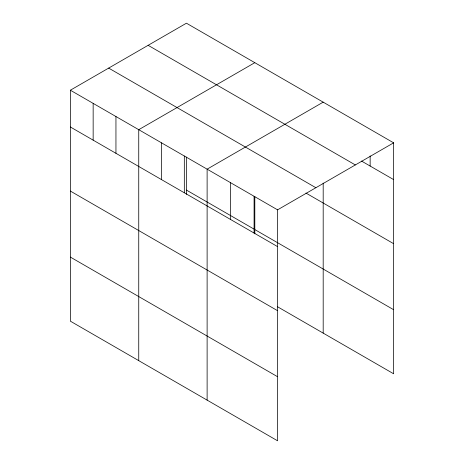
<?xml version="1.0" encoding="UTF-8"?>
<svg xmlns="http://www.w3.org/2000/svg" width="464" height="464" viewBox="0 0 464 464"><rect width="100%" height="100%" fill="white"/><g stroke="black" fill="none" stroke-linecap="round" stroke-linejoin="round"><path stroke-width="0.7" d="M70.366 90.213L277.571 209.838L277.571 440.8L70.366 321.169L70.366 90.213L186.429 23.2L393.634 142.831L393.634 373.787L277.6 306.797M254.811 62.675L138.742 129.688L138.742 360.65M323.188 102.155L207.118 169.163L207.118 400.125M277.571 209.838L393.634 142.831M361.502 161.054L393.634 179.603M148.132 45.315L355.331 164.94M108.669 68.098L315.868 187.723M305.938 193.053L393.634 243.687M186.429 190.078L393.634 309.708M70.366 126.991L277.571 246.616M70.366 191.069L277.571 310.694M70.366 257.091L277.571 376.722M370.15 155.95L370.15 166.048M323.188 183.077L323.188 333.117M254.811 196.545L254.811 233.827M254.086 196.284L254.086 233.061M230.602 182.723L230.602 219.501M186.429 157.07L186.429 194.352M184.324 156.008L184.324 192.786M161.536 142.848L161.536 179.626M115.948 116.528L115.948 153.306M93.154 103.368L93.154 140.145"/></g></svg>
